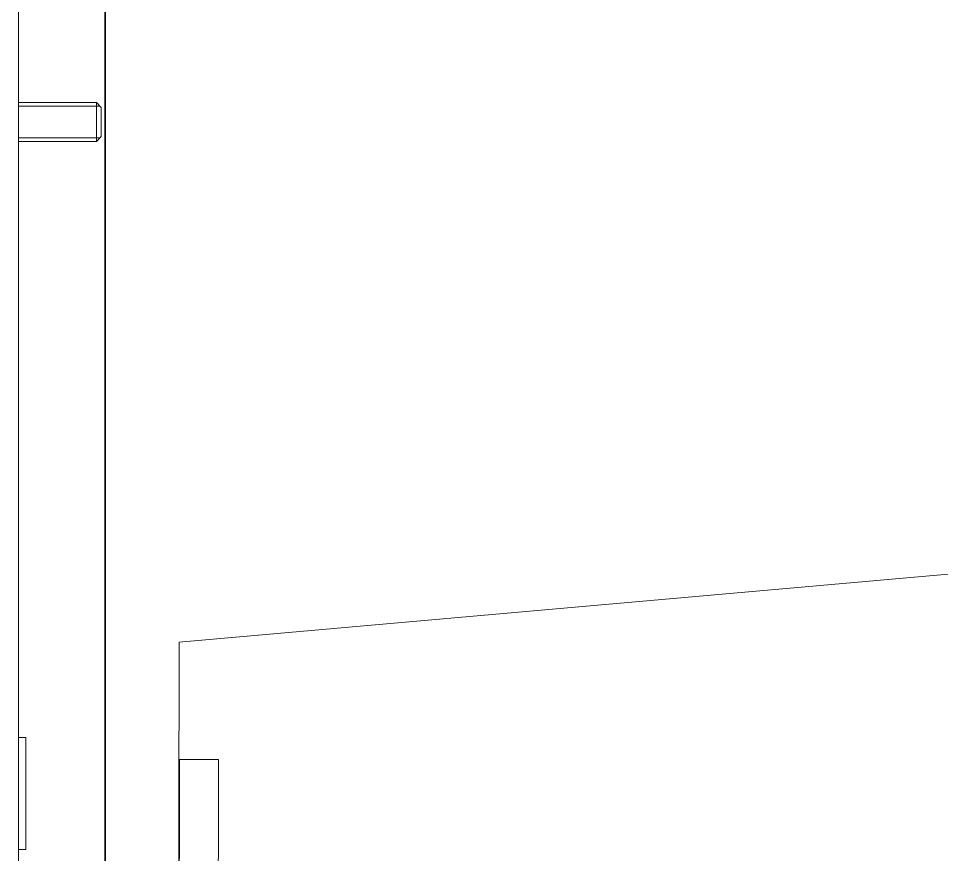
# Model space of a CAD drawing. Header units: millimetres. Extents: x -10496 to -5455, y -188 to 7293.
# Drawn here: x -7486.66 to -7467.72, y 3504.9 to 3522.05 of the extents above; entities that cross this region are included whole.
import ezdxf

# ---------------------------------------------------------------- set-up
doc = ezdxf.new("R2010")
doc.units = ezdxf.units.MM
for name, color, linetype, lineweight in [('00 TEFRİŞ', 252, 'Continuous', 13), ('GJC_duvar', 10, 'Continuous', 30), ('GJC_tefris', 30, 'Continuous', 0), ('GJC_ölçüler', 253, 'Continuous', 5)]:
    doc.layers.add(name, color=color, linetype=linetype, lineweight=lineweight)

# ---------------------------------------------------------------- blocks, each defined once
blk = doc.blocks.new('fgjh')
at = {"layer": 'GJC_tefris', "color": 151, "extrusion": (-0.016672, 1.52509e-05, 0.999861)}
for p, q in [((5038030.277, 2445214.517, 2050.073), (5037967.735, 2445214.517, 2049.03)), ((5038009.355, 2445214.517, 2049.724), (5038009.355, 2445214.367, 2049.724)), ((5038011.654, 2445214.367, 2049.762), (5038011.654, 2445214.517, 2049.762)), ((5038023.878, 2445214.517, 2049.966), (5038023.878, 2445212.917, 2049.966)), ((5038023.954, 2445214.517, 2049.968), (5038023.954, 2445212.841, 2049.968)), ((5038024.601, 2445214.517, 2049.978), (5038024.601, 2445212.841, 2049.978)), ((5038024.677, 2445212.917, 2049.98), (5038024.677, 2445214.517, 2049.98)), ((5038009.355, 2445214.367, 2049.724), (5038011.654, 2445214.367, 2049.762)), ((5038024.677, 2445212.917, 2049.98), (5038023.878, 2445212.917, 2049.966)), ((5038023.878, 2445212.917, 2049.966), (5038023.978, 2445212.817, 2049.968)), ((5038023.978, 2445212.817, 2049.968), (5038024.577, 2445212.817, 2049.978)), ((5038024.577, 2445212.817, 2049.978), (5038024.677, 2445212.917, 2049.98))]:
    blk.add_line(p, q, dxfattribs=at)
at = {"layer": 'GJC_tefris', "color": 151, "elevation": 2049.552}
blk.add_lwpolyline([(5037981.657, 2445181.342), (5037984.412, 2445211.272), (5038013.612, 2445211.219), (5038016.257, 2445181.278)], dxfattribs=at)
blk.add_lwpolyline([(5037986.806, 2445211.256), (5038011.206, 2445211.211), (5038011.205, 2445210.411), (5037986.805, 2445210.456)], close=True, dxfattribs=at)
blk = doc.blocks.new('rölöveteyit')
at = {"layer": 'GJC_duvar'}
blk.add_lwpolyline([(31617.041, -28165.676), (31617.041, -28365.676)], dxfattribs=at)
blk = doc.blocks.new('new ytong')
at = {"layer": '00 TEFRİŞ', "color": 8}
blk.add_line((-19093.338, 3825.562), (-19093.338, 2635.562), dxfattribs=at)
at = {"layer": 'GJC_duvar'}
blk.add_lwpolyline([(-19093.338, 3825.562), (-19093.338, 2635.562)], dxfattribs=at)
at = {"layer": 'GJC_ölçüler', "color": 51, "lineweight": 30, "true_color": 0xf8f6b0}
blk.add_lwpolyline([(-19093.338, 3815.562), (-18813.338, 3815.562), (-18813.338, 3339.395), (-19093.338, 3339.395)], close=True, dxfattribs=at)

msp = doc.modelspace()

# ---------------------------------------------------------------- linework, layer by layer
at = {"layer": 'GJC_duvar'}
msp.add_line((-7484.882, 3564.298), (-7484.882, 2374.298), dxfattribs=at)

# ---------------------------------------------------------------- block references
at = {"rotation": 90}
msp.add_blockref('fgjh', (2437727.858, -5034504.356, -2049.551), dxfattribs=at)

# ---------------------------------------------------------------- next in the draw order: block references
at = {"layer": 'GJC_ölçüler'}
msp.add_blockref('rölöveteyit', (-39101.923, 31729.974), dxfattribs=at)

# ---------------------------------------------------------------- next in the draw order: block references
at = {"layer": 'GJC_duvar', "color": 41, "true_color": 0xf4ee51}
msp.add_blockref('new ytong', (11608.455, -261.264), dxfattribs=at)

doc.saveas('drawing.dxf')
